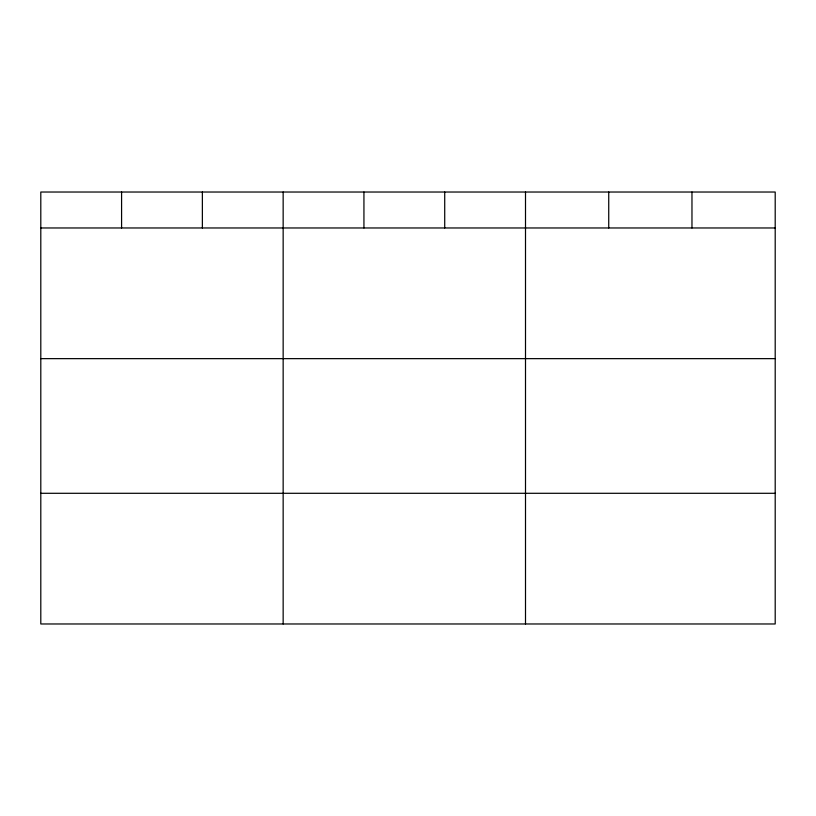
<?xml version="1.0" encoding="UTF-8"?>
<svg xmlns="http://www.w3.org/2000/svg" width="816" height="816" viewBox="0 0 816 816"><rect width="100%" height="100%" fill="white"/><g stroke="black" fill="none" stroke-linecap="round" stroke-linejoin="round"><path stroke-width="1.22" d="M775.2 358.642L775.2 192.025L40.8 192.025L40.8 623.975L775.2 623.975L775.2 358.642L40.8 358.642M40.8 227.97L775.2 227.97M40.8 493.292L775.2 493.292M691.968 192.025L691.968 227.97M608.736 192.025L608.736 227.97M525.504 192.025L525.504 623.975M444.72 192.025L444.72 227.97M363.936 192.025L363.936 227.97M283.152 192.025L283.152 623.975M202.368 192.025L202.368 227.97M121.584 192.025L121.584 227.97"/></g></svg>
